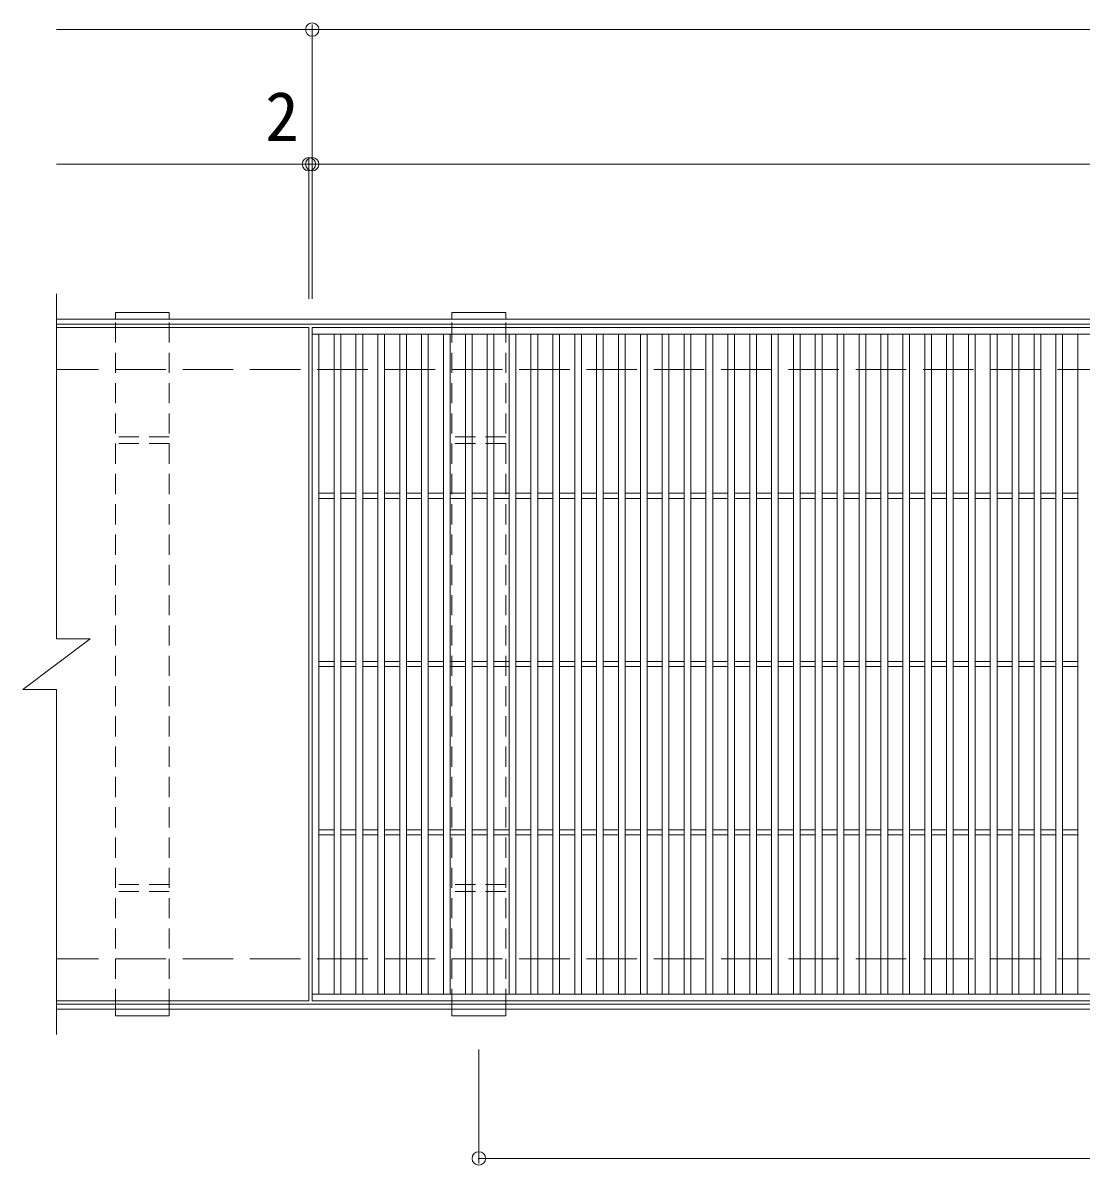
# Model space of a CAD drawing. Units: millimetres, scale not verified. Extents: x -1872 to 2264, y -1935 to 1718.
# Drawn here: x -793 to -164, y 1009 to 1687 of the extents above; entities that cross this region are included whole.
import ezdxf
from ezdxf.enums import TextEntityAlignment as Align

# ---------------------------------------------------------------- set-up
doc = ezdxf.new("R2010")
doc.units = ezdxf.units.MM
doc.header["$LTSCALE"] = 10
doc.header["$PDMODE"] = 32
doc.header["$PDSIZE"] = 8
doc.linetypes.add('DASHED1', pattern=[1.8, 1.2, -0.6])
doc.linetypes.add('DASHED3', pattern=[4, 3, -1])
for name, color, linetype, lineweight in [('C-1', 2, 'Continuous', 9), ('C-2', 3, 'Continuous', 9), ('C-4', 7, 'Continuous', 9), ('C-8', 3, 'DASHED1', 9)]:
    doc.layers.add(name, color=color, linetype=linetype, lineweight=lineweight)
doc.styles.add('ＭＳ ゴシック', font='')
doc.styles.get('ＭＳ ゴシック').set_extended_font_data('MS Gothic')

msp = doc.modelspace()

# ---------------------------------------------------------------- linework, layer by layer
at = {"layer": 'C-1'}
for p, q in [((531.96, 1511.25), (-773.04, 1511.25)), ((531.96, 1508.25), (-773.04, 1508.25)), ((531.96, 1104.25), (-773.04, 1104.25)), ((531.96, 1101.25), (-773.04, 1101.25))]:
    msp.add_line(p, q, dxfattribs=at)
at = {"layer": 'C-1', "linetype": 'DASHED3'}
for p, q in [((531.96, 1481.25), (-773.04, 1481.25)), ((531.96, 1131.25), (-773.04, 1131.25))]:
    msp.add_line(p, q, dxfattribs=at)
at = {"layer": 'C-2'}
for p, q in [((-773.04, 1526.25), (-773.04, 1321.25)), ((-623.04, 1506.25), (-773.04, 1506.25)), ((-623.04, 1506.25), (-623.04, 1106.25)), ((-621.04, 1502.25), (370.96, 1502.25)), ((-617.04, 1110.25), (-617.04, 1502.25)), ((-608.04, 1110.25), (-608.04, 1502.25)), ((-604.04, 1110.25), (-604.04, 1502.25)), ((-595.04, 1110.25), (-595.04, 1502.25)), ((-591.04, 1110.25), (-591.04, 1502.25)), ((-582.04, 1110.25), (-582.04, 1502.25)), ((-578.04, 1110.25), (-578.04, 1502.25)), ((-569.04, 1110.25), (-569.04, 1502.25)), ((-565.04, 1110.25), (-565.04, 1502.25)), ((-556.04, 1110.25), (-556.04, 1502.25)), ((-552.04, 1110.25), (-552.04, 1502.25)), ((-543.04, 1110.25), (-543.04, 1502.25)), ((-539.04, 1110.25), (-539.04, 1502.25)), ((-530.04, 1110.25), (-530.04, 1502.25)), ((-526.04, 1110.25), (-526.04, 1502.25)), ((-517.04, 1110.25), (-517.04, 1502.25)), ((-513.04, 1110.25), (-513.04, 1502.25)), ((-504.04, 1110.25), (-504.04, 1502.25)), ((-500.04, 1110.25), (-500.04, 1502.25)), ((-491.04, 1110.25), (-491.04, 1502.25)), ((-487.04, 1110.25), (-487.04, 1502.25)), ((-478.04, 1110.25), (-478.04, 1502.25)), ((-474.04, 1110.25), (-474.04, 1502.25)), ((-465.04, 1110.25), (-465.04, 1502.25)), ((-461.04, 1110.25), (-461.04, 1502.25)), ((-452.04, 1110.25), (-452.04, 1502.25)), ((-448.04, 1110.25), (-448.04, 1502.25)), ((-439.04, 1110.25), (-439.04, 1502.25)), ((-435.04, 1110.25), (-435.04, 1502.25)), ((-426.04, 1110.25), (-426.04, 1502.25)), ((-422.04, 1110.25), (-422.04, 1502.25)), ((-413.04, 1110.25), (-413.04, 1502.25)), ((-409.04, 1110.25), (-409.04, 1502.25)), ((-400.04, 1110.25), (-400.04, 1502.25)), ((-396.04, 1110.25), (-396.04, 1502.25)), ((-387.04, 1110.25), (-387.04, 1502.25)), ((-383.04, 1110.25), (-383.04, 1502.25)), ((-374.04, 1110.25), (-374.04, 1502.25)), ((-370.04, 1110.25), (-370.04, 1502.25)), ((-361.04, 1110.25), (-361.04, 1502.25)), ((-357.04, 1110.25), (-357.04, 1502.25)), ((-348.04, 1110.25), (-348.04, 1502.25)), ((-344.04, 1110.25), (-344.04, 1502.25)), ((-335.04, 1110.25), (-335.04, 1502.25)), ((-331.04, 1110.25), (-331.04, 1502.25)), ((-322.04, 1110.25), (-322.04, 1502.25)), ((-318.04, 1110.25), (-318.04, 1502.25)), ((-309.04, 1110.25), (-309.04, 1502.25)), ((-305.04, 1110.25), (-305.04, 1502.25)), ((-296.04, 1110.25), (-296.04, 1502.25)), ((-292.04, 1110.25), (-292.04, 1502.25)), ((-283.04, 1110.25), (-283.04, 1502.25)), ((-279.04, 1110.25), (-279.04, 1502.25)), ((-270.04, 1110.25), (-270.04, 1502.25)), ((-266.04, 1110.25), (-266.04, 1502.25)), ((-257.04, 1110.25), (-257.04, 1502.25)), ((-253.04, 1110.25), (-253.04, 1502.25)), ((-244.04, 1110.25), (-244.04, 1502.25)), ((-240.04, 1110.25), (-240.04, 1502.25)), ((-231.04, 1110.25), (-231.04, 1502.25)), ((-227.04, 1110.25), (-227.04, 1502.25)), ((-218.04, 1110.25), (-218.04, 1502.25)), ((-214.04, 1110.25), (-214.04, 1502.25)), ((-205.04, 1110.25), (-205.04, 1502.25)), ((-201.04, 1110.25), (-201.04, 1502.25)), ((-192.04, 1110.25), (-192.04, 1502.25)), ((-188.04, 1110.25), (-188.04, 1502.25)), ((-179.04, 1110.25), (-179.04, 1502.25)), ((-175.04, 1110.25), (-175.04, 1502.25)), ((-166.04, 1110.25), (-166.04, 1502.25)), ((-617.04, 1407.75), (-608.04, 1407.75)), ((-604.04, 1407.75), (-595.04, 1407.75)), ((-591.04, 1407.75), (-582.04, 1407.75)), ((-578.04, 1407.75), (-569.04, 1407.75)), ((-565.04, 1407.75), (-556.04, 1407.75)), ((-552.04, 1407.75), (-543.04, 1407.75)), ((-539.04, 1407.75), (-530.04, 1407.75)), ((-526.04, 1407.75), (-517.04, 1407.75)), ((-513.04, 1407.75), (-504.04, 1407.75)), ((-500.04, 1407.75), (-491.04, 1407.75)), ((-487.04, 1407.75), (-478.04, 1407.75)), ((-474.04, 1407.75), (-465.04, 1407.75)), ((-461.04, 1407.75), (-452.04, 1407.75)), ((-448.04, 1407.75), (-439.04, 1407.75)), ((-435.04, 1407.75), (-426.04, 1407.75)), ((-422.04, 1407.75), (-413.04, 1407.75)), ((-409.04, 1407.75), (-400.04, 1407.75)), ((-396.04, 1407.75), (-387.04, 1407.75)), ((-383.04, 1407.75), (-374.04, 1407.75)), ((-370.04, 1407.75), (-361.04, 1407.75)), ((-357.04, 1407.75), (-348.04, 1407.75)), ((-344.04, 1407.75), (-335.04, 1407.75)), ((-331.04, 1407.75), (-322.04, 1407.75)), ((-318.04, 1407.75), (-309.04, 1407.75)), ((-305.04, 1407.75), (-296.04, 1407.75)), ((-292.04, 1407.75), (-283.04, 1407.75)), ((-279.04, 1407.75), (-270.04, 1407.75)), ((-266.04, 1407.75), (-257.04, 1407.75)), ((-253.04, 1407.75), (-244.04, 1407.75)), ((-240.04, 1407.75), (-231.04, 1407.75)), ((-227.04, 1407.75), (-218.04, 1407.75)), ((-214.04, 1407.75), (-205.04, 1407.75)), ((-201.04, 1407.75), (-192.04, 1407.75)), ((-188.04, 1407.75), (-179.04, 1407.75)), ((-175.04, 1407.75), (-166.04, 1407.75)), ((-617.04, 1404.75), (-608.04, 1404.75)), ((-604.04, 1404.75), (-595.04, 1404.75)), ((-591.04, 1404.75), (-582.04, 1404.75)), ((-578.04, 1404.75), (-569.04, 1404.75)), ((-565.04, 1404.75), (-556.04, 1404.75)), ((-552.04, 1404.75), (-543.04, 1404.75)), ((-539.04, 1404.75), (-530.04, 1404.75)), ((-526.04, 1404.75), (-517.04, 1404.75)), ((-513.04, 1404.75), (-504.04, 1404.75)), ((-500.04, 1404.75), (-491.04, 1404.75)), ((-487.04, 1404.75), (-478.04, 1404.75)), ((-474.04, 1404.75), (-465.04, 1404.75)), ((-461.04, 1404.75), (-452.04, 1404.75)), ((-448.04, 1404.75), (-439.04, 1404.75)), ((-435.04, 1404.75), (-426.04, 1404.75)), ((-422.04, 1404.75), (-413.04, 1404.75)), ((-409.04, 1404.75), (-400.04, 1404.75)), ((-396.04, 1404.75), (-387.04, 1404.75)), ((-383.04, 1404.75), (-374.04, 1404.75)), ((-370.04, 1404.75), (-361.04, 1404.75)), ((-357.04, 1404.75), (-348.04, 1404.75)), ((-344.04, 1404.75), (-335.04, 1404.75)), ((-331.04, 1404.75), (-322.04, 1404.75)), ((-318.04, 1404.75), (-309.04, 1404.75)), ((-305.04, 1404.75), (-296.04, 1404.75)), ((-292.04, 1404.75), (-283.04, 1404.75)), ((-279.04, 1404.75), (-270.04, 1404.75)), ((-266.04, 1404.75), (-257.04, 1404.75)), ((-253.04, 1404.75), (-244.04, 1404.75)), ((-240.04, 1404.75), (-231.04, 1404.75)), ((-227.04, 1404.75), (-218.04, 1404.75)), ((-214.04, 1404.75), (-205.04, 1404.75)), ((-201.04, 1404.75), (-192.04, 1404.75)), ((-188.04, 1404.75), (-179.04, 1404.75)), ((-175.04, 1404.75), (-166.04, 1404.75)), ((-793.04, 1291.25), (-753.04, 1321.25)), ((-773.04, 1321.25), (-753.04, 1321.25)), ((-617.04, 1307.75), (-608.04, 1307.75)), ((-617.04, 1304.75), (-608.04, 1304.75)), ((-604.04, 1307.75), (-595.04, 1307.75)), ((-604.04, 1304.75), (-595.04, 1304.75)), ((-591.04, 1307.75), (-582.04, 1307.75)), ((-591.04, 1304.75), (-582.04, 1304.75)), ((-578.04, 1307.75), (-569.04, 1307.75)), ((-578.04, 1304.75), (-569.04, 1304.75)), ((-565.04, 1307.75), (-556.04, 1307.75)), ((-565.04, 1304.75), (-556.04, 1304.75)), ((-552.04, 1307.75), (-543.04, 1307.75)), ((-552.04, 1304.75), (-543.04, 1304.75)), ((-539.04, 1307.75), (-530.04, 1307.75)), ((-539.04, 1304.75), (-530.04, 1304.75)), ((-526.04, 1307.75), (-517.04, 1307.75)), ((-526.04, 1304.75), (-517.04, 1304.75)), ((-513.04, 1307.75), (-504.04, 1307.75)), ((-513.04, 1304.75), (-504.04, 1304.75)), ((-500.04, 1307.75), (-491.04, 1307.75)), ((-500.04, 1304.75), (-491.04, 1304.75)), ((-487.04, 1307.75), (-478.04, 1307.75)), ((-487.04, 1304.75), (-478.04, 1304.75)), ((-474.04, 1307.75), (-465.04, 1307.75)), ((-474.04, 1304.75), (-465.04, 1304.75)), ((-461.04, 1307.75), (-452.04, 1307.75)), ((-461.04, 1304.75), (-452.04, 1304.75)), ((-448.04, 1307.75), (-439.04, 1307.75)), ((-448.04, 1304.75), (-439.04, 1304.75)), ((-435.04, 1307.75), (-426.04, 1307.75)), ((-435.04, 1304.75), (-426.04, 1304.75)), ((-422.04, 1307.75), (-413.04, 1307.75)), ((-422.04, 1304.75), (-413.04, 1304.75)), ((-409.04, 1307.75), (-400.04, 1307.75)), ((-409.04, 1304.75), (-400.04, 1304.75)), ((-396.04, 1307.75), (-387.04, 1307.75)), ((-396.04, 1304.75), (-387.04, 1304.75)), ((-383.04, 1307.75), (-374.04, 1307.75)), ((-383.04, 1304.75), (-374.04, 1304.75)), ((-370.04, 1307.75), (-361.04, 1307.75)), ((-370.04, 1304.75), (-361.04, 1304.75)), ((-357.04, 1307.75), (-348.04, 1307.75)), ((-357.04, 1304.75), (-348.04, 1304.75)), ((-344.04, 1307.75), (-335.04, 1307.75)), ((-344.04, 1304.75), (-335.04, 1304.75)), ((-331.04, 1307.75), (-322.04, 1307.75)), ((-331.04, 1304.75), (-322.04, 1304.75)), ((-318.04, 1307.75), (-309.04, 1307.75)), ((-318.04, 1304.75), (-309.04, 1304.75)), ((-305.04, 1307.75), (-296.04, 1307.75)), ((-305.04, 1304.75), (-296.04, 1304.75)), ((-292.04, 1307.75), (-283.04, 1307.75)), ((-292.04, 1304.75), (-283.04, 1304.75)), ((-279.04, 1307.75), (-270.04, 1307.75)), ((-279.04, 1304.75), (-270.04, 1304.75)), ((-266.04, 1307.75), (-257.04, 1307.75)), ((-266.04, 1304.75), (-257.04, 1304.75)), ((-253.04, 1307.75), (-244.04, 1307.75)), ((-253.04, 1304.75), (-244.04, 1304.75)), ((-240.04, 1307.75), (-231.04, 1307.75)), ((-240.04, 1304.75), (-231.04, 1304.75)), ((-227.04, 1307.75), (-218.04, 1307.75)), ((-227.04, 1304.75), (-218.04, 1304.75)), ((-214.04, 1307.75), (-205.04, 1307.75)), ((-214.04, 1304.75), (-205.04, 1304.75)), ((-201.04, 1307.75), (-192.04, 1307.75)), ((-201.04, 1304.75), (-192.04, 1304.75)), ((-188.04, 1307.75), (-179.04, 1307.75)), ((-188.04, 1304.75), (-179.04, 1304.75)), ((-175.04, 1307.75), (-166.04, 1307.75)), ((-175.04, 1304.75), (-166.04, 1304.75)), ((-793.04, 1291.25), (-773.04, 1291.25)), ((-773.04, 1291.25), (-773.04, 1086.25)), ((-617.04, 1207.75), (-608.04, 1207.75)), ((-617.04, 1204.75), (-608.04, 1204.75)), ((-604.04, 1207.75), (-595.04, 1207.75)), ((-604.04, 1204.75), (-595.04, 1204.75)), ((-591.04, 1207.75), (-582.04, 1207.75)), ((-591.04, 1204.75), (-582.04, 1204.75)), ((-578.04, 1207.75), (-569.04, 1207.75)), ((-578.04, 1204.75), (-569.04, 1204.75)), ((-565.04, 1207.75), (-556.04, 1207.75)), ((-565.04, 1204.75), (-556.04, 1204.75)), ((-552.04, 1207.75), (-543.04, 1207.75)), ((-552.04, 1204.75), (-543.04, 1204.75)), ((-539.04, 1207.75), (-530.04, 1207.75)), ((-539.04, 1204.75), (-530.04, 1204.75)), ((-526.04, 1207.75), (-517.04, 1207.75)), ((-526.04, 1204.75), (-517.04, 1204.75)), ((-513.04, 1207.75), (-504.04, 1207.75)), ((-513.04, 1204.75), (-504.04, 1204.75)), ((-500.04, 1207.75), (-491.04, 1207.75)), ((-500.04, 1204.75), (-491.04, 1204.75)), ((-487.04, 1207.75), (-478.04, 1207.75)), ((-487.04, 1204.75), (-478.04, 1204.75)), ((-474.04, 1207.75), (-465.04, 1207.75)), ((-474.04, 1204.75), (-465.04, 1204.75)), ((-461.04, 1207.75), (-452.04, 1207.75)), ((-461.04, 1204.75), (-452.04, 1204.75)), ((-448.04, 1207.75), (-439.04, 1207.75)), ((-448.04, 1204.75), (-439.04, 1204.75)), ((-435.04, 1207.75), (-426.04, 1207.75)), ((-435.04, 1204.75), (-426.04, 1204.75)), ((-422.04, 1207.75), (-413.04, 1207.75)), ((-422.04, 1204.75), (-413.04, 1204.75)), ((-409.04, 1207.75), (-400.04, 1207.75)), ((-409.04, 1204.75), (-400.04, 1204.75)), ((-396.04, 1207.75), (-387.04, 1207.75)), ((-396.04, 1204.75), (-387.04, 1204.75)), ((-383.04, 1207.75), (-374.04, 1207.75)), ((-383.04, 1204.75), (-374.04, 1204.75)), ((-370.04, 1207.75), (-361.04, 1207.75)), ((-370.04, 1204.75), (-361.04, 1204.75)), ((-357.04, 1207.75), (-348.04, 1207.75)), ((-357.04, 1204.75), (-348.04, 1204.75)), ((-344.04, 1207.75), (-335.04, 1207.75)), ((-344.04, 1204.75), (-335.04, 1204.75)), ((-331.04, 1207.75), (-322.04, 1207.75)), ((-331.04, 1204.75), (-322.04, 1204.75)), ((-318.04, 1207.75), (-309.04, 1207.75)), ((-318.04, 1204.75), (-309.04, 1204.75)), ((-305.04, 1207.75), (-296.04, 1207.75)), ((-305.04, 1204.75), (-296.04, 1204.75)), ((-292.04, 1207.75), (-283.04, 1207.75)), ((-292.04, 1204.75), (-283.04, 1204.75)), ((-279.04, 1207.75), (-270.04, 1207.75)), ((-279.04, 1204.75), (-270.04, 1204.75)), ((-266.04, 1207.75), (-257.04, 1207.75)), ((-266.04, 1204.75), (-257.04, 1204.75)), ((-253.04, 1207.75), (-244.04, 1207.75)), ((-253.04, 1204.75), (-244.04, 1204.75)), ((-240.04, 1207.75), (-231.04, 1207.75)), ((-240.04, 1204.75), (-231.04, 1204.75)), ((-227.04, 1207.75), (-218.04, 1207.75)), ((-227.04, 1204.75), (-218.04, 1204.75)), ((-214.04, 1207.75), (-205.04, 1207.75)), ((-214.04, 1204.75), (-205.04, 1204.75)), ((-201.04, 1207.75), (-192.04, 1207.75)), ((-201.04, 1204.75), (-192.04, 1204.75)), ((-188.04, 1207.75), (-179.04, 1207.75)), ((-188.04, 1204.75), (-179.04, 1204.75)), ((-175.04, 1207.75), (-166.04, 1207.75)), ((-175.04, 1204.75), (-166.04, 1204.75)), ((-623.04, 1106.25), (-773.04, 1106.25)), ((370.96, 1110.25), (-621.04, 1110.25)), ((370.96, 1106.25), (-621.04, 1106.25))]:
    msp.add_line(p, q, dxfattribs=at)
msp.add_lwpolyline([(-621.04, 1106.25), (-621.04, 1506.25), (370.96, 1506.25)], dxfattribs=at)
at = {"layer": 'C-4'}
for p, q in [((-773.04, 1683.25), (531.96, 1683.25)), ((-621.04, 1523.25), (-621.04, 1686.25)), ((-773.04, 1603.25), (531.96, 1603.25)), ((-623.04, 1523.25), (-623.04, 1606.25)), ((-522.04, 1009.58), (-522.04, 1077.25)), ((-522.04, 1012.58), (377.96, 1012.58))]:
    msp.add_line(p, q, dxfattribs=at)
for p in [(-621.04, 1683.25), (-623.04, 1603.25), (-621.04, 1603.25), (-522.04, 1012.58)]:
    msp.add_point(p, dxfattribs=at)
at = {"layer": 'C-8', "linetype": 'Continuous'}
for p, q in [((-706.04, 1515.25), (-738.04, 1515.25)), ((-738.04, 1515.25), (-738.04, 1511.25)), ((-706.04, 1515.25), (-706.04, 1511.25)), ((-506.04, 1515.25), (-538.04, 1515.25)), ((-538.04, 1515.25), (-538.04, 1511.25)), ((-506.04, 1515.25), (-506.04, 1511.25)), ((-738.04, 1097.25), (-738.04, 1101.25)), ((-706.04, 1097.25), (-706.04, 1101.25)), ((-538.04, 1097.25), (-538.04, 1101.25)), ((-506.04, 1097.25), (-506.04, 1101.25)), ((-706.04, 1097.25), (-738.04, 1097.25)), ((-506.04, 1097.25), (-538.04, 1097.25))]:
    msp.add_line(p, q, dxfattribs=at)
at = {"layer": 'C-8'}
for p, q in [((-706.04, 1511.25), (-738.04, 1511.25)), ((-738.04, 1101.25), (-738.04, 1511.25)), ((-706.04, 1101.25), (-706.04, 1511.25)), ((-506.04, 1511.25), (-538.04, 1511.25)), ((-538.04, 1101.25), (-538.04, 1511.25)), ((-506.04, 1101.25), (-506.04, 1511.25)), ((-706.04, 1441.25), (-738.04, 1441.25)), ((-506.04, 1441.25), (-538.04, 1441.25)), ((-706.04, 1437.25), (-738.04, 1437.25)), ((-506.04, 1437.25), (-538.04, 1437.25)), ((-706.04, 1175.25), (-738.04, 1175.25)), ((-506.04, 1175.25), (-538.04, 1175.25)), ((-706.04, 1171.25), (-738.04, 1171.25)), ((-506.04, 1171.25), (-538.04, 1171.25)), ((-706.04, 1101.25), (-738.04, 1101.25)), ((-506.04, 1101.25), (-538.04, 1101.25))]:
    msp.add_line(p, q, dxfattribs=at)

# ---------------------------------------------------------------- texts
at = {"layer": 'C-4', "color": 2, "style": 'ＭＳ ゴシック'}
msp.add_text('2', height=29.33, dxfattribs=at).set_placement((-649, 1608.25), align=Align.BOTTOM_LEFT)

doc.saveas('drawing.dxf')
